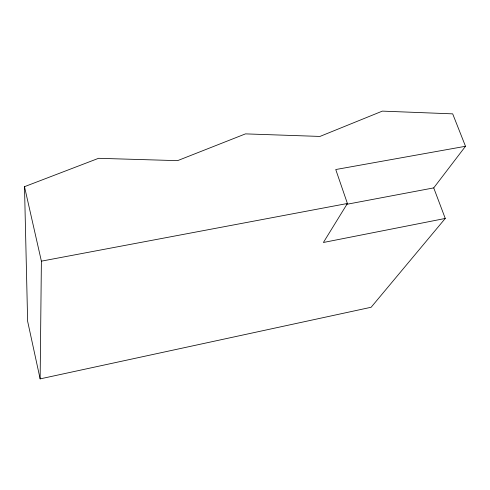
<?xml version="1.0" encoding="UTF-8"?>
<svg xmlns="http://www.w3.org/2000/svg" width="490" height="490" viewBox="0 0 490 490"><rect width="100%" height="100%" fill="white"/><g stroke="black" fill="none" stroke-linecap="round" stroke-linejoin="round"><path stroke-width="0.73" d="M433.73 187.891L445.263 218.448L371.138 307.261L40.137 378.88L41.387 261.158L24.5 186.678L98.564 158.307L177.57 160.647L245.478 133.88L319.939 136.434L382.353 111.12L452.687 113.858L465.5 146.283L433.73 187.891L346.663 204.318M465.5 146.283L335.748 169.534L347.41 203.485L323.388 242.489L445.263 218.448M41.387 261.158L347.41 203.485M40.137 378.88L27.636 321.305L24.5 186.678"/></g></svg>
